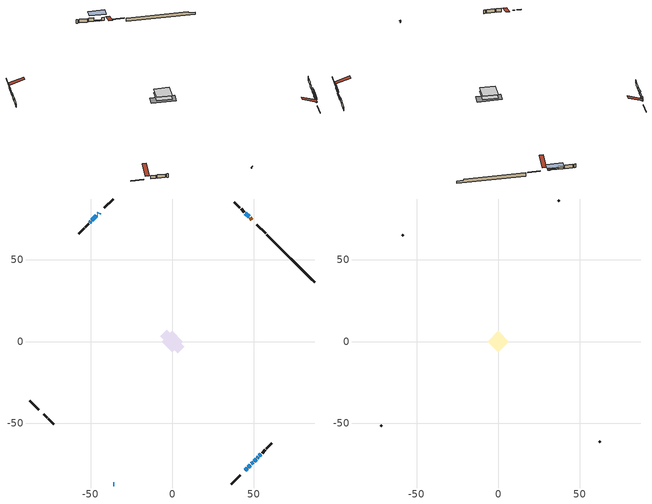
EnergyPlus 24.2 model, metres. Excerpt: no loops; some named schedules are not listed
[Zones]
conditioned space
 floor adiabatic (AdiabaticFloorConstruction): -6.57,0 0,6.57 6.57,0 0,-6.57 z0.61
 floor foundation (Slab1 construction): -7.34,3.26 -3.26,7.34 7.34,-3.26 3.26,-7.34 z-1.78
 wall outside (RimJoist1 construction): 36.19,-87.37 41.7,-81.86 / -87.37,-36.19 -81.86,-41.7 / -36.19,87.37 -41.7,81.86 / 57.34,66.22 51.83,71.73 z0.61:0.91
 wall outside (AdiabaticWallConstruction 1): 48.83,74.73 47.72,75.84 z0.61:2.64
 wall outside (AdiabaticWallConstruction): -44.7,78.87 -45.09,78.47 z0.61:1.98; 44.7,-78.87 45.95,-77.61 z0.61:2.69; 47.07,76.5 44.91,78.65 / 48.49,-75.07 49.6,-73.96 z0.61:1.22; 46.61,-76.95 47.83,-75.73 z0.61:1.12; -45.75,77.81 -45.89,77.67 z0.61:2.14; -36.19,-87.37 -35.66,-87.37 z0.61:1.5; -46.55,77.01 -49.28,74.28 / 50.26,-73.3 51.41,-72.15 / 52.06,-71.5 52.78,-70.78 / 53.44,-70.12 54.37,-69.19 z0.61:1.63; -49.94,73.63 -50.69,72.87 z0.61:2.39
 wall outside (Wall1 construction): 55.03,-68.53 57.1,-66.46 / -78.86,-44.7 -76.79,-46.77 / -51.35,72.22 -53.42,70.14 / 44.25,79.31 42.18,81.38 z0.61:3.05
 wall outside (Wall2 construction): 57.76,-65.8 61.16,-62.4 / -76.13,-47.43 -72.74,-50.83 / -54.08,69.48 -57.48,66.09 / 41.52,82.04 38.12,85.44 z0.61:3.05
 wall foundation (FoundationWall1 construction): 58,65.57,-1.78 58,65.57,0.61 84.43,39.13,0.61 84.43,39.13,-0.28 87.37,36.19,-0.28 87.37,36.19,-1.78
 window (WindowConstruction 6): -44.7,78.86 -45.09,78.47 z0.61:1.98
 window (WindowConstruction 5): 44.7,-78.86 45.95,-77.61 z0.61:2.69
 window (WindowConstruction 9): 47.07,76.5 44.91,78.65 z0.61:1.22
 window (WindowConstruction 10): 46.61,-76.95 47.83,-75.73 z0.61:1.12
 window (WindowConstruction 11): 48.49,-75.07 49.6,-73.96 z0.61:1.22
 window (WindowConstruction 7): -45.75,77.81 -45.89,77.67 z0.61:2.13
 window (WindowConstruction 8): -36.19,-87.37 -35.66,-87.37 z0.61:1.5
 window (WindowConstruction): -46.55,77.01 -49.28,74.28 z0.61:1.62
 window (WindowConstruction 1): -49.94,73.63 -50.69,72.87 z0.61:2.39
 window (WindowConstruction 2): 50.26,-73.3 51.41,-72.15 z0.61:1.62
 window (WindowConstruction 3): 52.07,-71.5 52.78,-70.78 z0.61:1.62
 window (WindowConstruction 4): 53.44,-70.12 54.37,-69.19 z0.61:1.62
 door (Door): 48.83,74.73 47.72,75.84 z0.61:2.64
 ceiling adiabatic (AdiabaticFloorConstruction): 0,-6.57 6.57,0 0,6.57 -6.57,0 z0.61
attic - vented
 floor to conditioned space (Floor1 construction Reversed): -6.57,0 0,6.57 6.57,0 0,-6.57 z3.05
 wall outside (Wall3 construction): 61.82,-61.75 62.44,-61.13 / -72.08,-51.48 -71.46,-52.1 / -58.13,65.43 -58.75,64.81 / 37.47,86.1 36.85,86.71 z0.61:3.05
 roof outside (Roof1 construction): 44.04,-79.52,3.05 37.65,-73.13,6.06 35.96,-74.81,6.06 42.36,-81.21,3.05; -79.52,-44.04,3.05 -73.13,-37.65,6.06 -74.81,-35.96,6.06 -81.21,-42.36,3.05; -44.04,79.52,3.05 -37.65,73.13,6.06 -35.96,74.81,6.06 -42.36,81.21,3.05; 49.49,74.07,3.05 43.09,67.68,6.06 44.78,65.99,6.06 51.17,72.39,3.05
shading: -45.3,78.26 -44.49,79.08 -44.92,79.51 -45.73,78.69 z2.28; 46.17,-77.4 44.49,-79.08 44.92,-79.51 46.6,-77.83 z2.99; 42.32,81.24 49.65,73.91 52.88,77.14 45.55,84.47 z4.88; 49.7,-73.86 44.74,-78.82 45.04,-79.11 49.99,-74.15 z3.76; 51.47,-72.09 46.62,-76.94 46.91,-77.23 51.76,-72.38 z3.86; -46.1,77.46 -45.54,78.02 -45.97,78.46 -46.54,77.89 z2.43; -35.36,-87.37 -36.49,-87.37 -36.49,-87.98 -35.36,-87.98 z1.8; -49.49,74.07 -46.34,77.22 -46.77,77.65 -49.92,74.5 z1.92; -50.9,72.66 -49.72,73.84 -50.16,74.27 -51.33,73.09 z2.69; 51.62,-71.94 50.05,-73.51 50.48,-73.94 52.05,-72.37 z1.92; 52.99,-70.57 51.85,-71.71 52.29,-72.14 53.43,-71 z1.92; 54.59,-68.98 53.23,-70.33 53.66,-70.76 55.02,-69.41 z1.92
[Building]
Building 1: Terrain=Suburbs
[Site:Location]
Quebec Intl AP_QC: Latitude {deg}=46.8; Longitude {deg}=-71.38; Time Zone {hr}=-5; Elevation {m}=74; Keep Site Location Information=Yes
[Site:GroundTemperature:Shallow]
0.0108218, -2.24938, -2.43038, -1.3578, 2.94801, 7.23376, 10.9493, 13.303, 13.5029, 11.5886, 7.96783, 3.81355
[Site:WaterMainsTemperature]
Calculation Method=Schedule; Temperature Schedule=mains temperature schedule
[Material] Roughness=Rough; Thermal Absorptance=0.9
Name | Thickness {m} | Conductivity {W/m-K} | Density {kg/m3} | Specific Heat {J/kg-K} | Solar Absorptance | Visible Absorptance
asphalt or fiberglass shingles | 0.00635 | 0.162714 | 1121.4 | 1465.45 | 0.4 | 0.4
ceiling loosefill ins | 0.169333 | 0.0480833 | 16.02 | 1046.75 | 0.7 | 0.7
ceiling stud and cavity | 0.1397 | 0.160277 | 65.682 | 1177.47 | 0.7 | 0.7
concrete 4.0 in. | 0.1016 | 1.803125 | 2242.8 | 837.4 | 0.7 | 0.7
concrete 8.0 in. | 0.2032 | 1.803125 | 2242.8 | 837.4 | 0.7 | 0.7
door material | 0.04445 | 0.053851 | 512.64 | 1214.23 | 0.7 | 0.7
floor covering | 0.0127 | 0.0433444 | 54.468 | 1339.84 | 0.6 | 0.6
floor rigid ins; wall rigid ins | 0.512978 | 0.029427 | 32.04 | 1214.23 | 0.7 | 0.7
floor stud and cavity | 0.1397 | 1.75129 | 37.0049 | 1207.88 | 0.7 | 0.7
furniture material conditioned space 1 | 0.1524 | 0.115458 | 640.8 | 1214.23 | 0.6 | 0.6
gypsum board | 0.0127 | 0.160291 | 801 | 837.4 | 0.6 | 0.6
osb sheathing 0.5 in. | 0.0127 | 0.115458 | 512.64 | 1214.23 | 0.7 | 0.7
osb sheathing 0.75 in. | 0.01905 | 0.115458 | 512.64 | 1214.23 | 0.7 | 0.7
osb sheathing 2.0 in. | 0.0508 | 0.115458 | 512.64 | 1214.23 | 0.7 | 0.7
rim joist stud and cavity | 0.0508 | 0.433314 | 125.044 | 1163.47 | 0.6 | 0.6
wall stud and cavity | 0.1397 | 0.0725212 | 139.0536 | 1170.24 | 0.7 | 0.7
wall stud and cavity 1 | 0.1397 | 0.0783201 | 139.0536 | 1170.24 | 0.7 | 0.7
wall stud and cavity 2 | 0.0889 | 6.9971 | 50.32683 | 1063.81 | 0.6 | 0.6
wall stud and cavity 3 | 0.0889 | 0.380278 | 52.3479 | 1209.89 | 0.7 | 0.7
wall stud and cavity 4 | 0.0889 | 0.391764 | 83.0341 | 1211.67 | 0.7 | 0.7
wood siding | 0.0254 | 0.102417 | 544.68 | 1172.36 | 0.4 | 0.4
wood siding 1 | 0.00254 | 0.102417 | 544.68 | 1172.36 | 0.4 | 0.4
wood siding 2; wood siding 3; wood siding 4 | 0.0254 | 0.102417 | 544.68 | 1172.36 | 0.7 | 0.7
[WindowMaterial:SimpleGlazingSystem]
Name | U-Factor {W/m2-K} | Solar Heat Gain Coefficient
WindowMaterial | 2.93155 | 0.62
WindowMaterial 1 | 2.92814 | 0.62
WindowMaterial 10 | 2.6732 | 0.43
WindowMaterial 11 | 2.67093 | 0.52
WindowMaterial 2 | 3.00934 | 0.62
WindowMaterial 3 | 3.304596 | 0.6
WindowMaterial 4 | 3.1229 | 0.61
WindowMaterial 5 | 3.15754 | 0.61
WindowMaterial 6 | 2.63857 | 0.62
WindowMaterial 7 | 2.620397 | 0.44
WindowMaterial 8 | 2.63402 | 0.59
WindowMaterial 9 | 2.67093 | 0.51
[Construction]
AdiabaticFloorConstruction: floor stud and cavity, floor rigid ins, osb sheathing 0.75 in., floor covering
AdiabaticWallConstruction: wood siding 3, wall rigid ins, wall stud and cavity 3, gypsum board
AdiabaticWallConstruction 1: wood siding 4, wall rigid ins, wall stud and cavity 3, gypsum board
Door: door material
Floor1 construction Reversed: gypsum board, ceiling stud and cavity, ceiling loosefill ins
FoundationWall1 construction: concrete 8.0 in.
furniture construction conditioned space 1: furniture material conditioned space 1
PartitionWallConstruction: gypsum board, wall stud and cavity 4, gypsum board
RimJoist1 construction: wood siding 2, osb sheathing 2.0 in., rim joist stud and cavity
Roof1 construction: asphalt or fiberglass shingles
Slab1 construction: concrete 4.0 in.
Wall1 construction: wood siding, osb sheathing 0.5 in., wall stud and cavity, gypsum board
Wall2 construction: wood siding, osb sheathing 0.5 in., wall stud and cavity 1, gypsum board
Wall3 construction: wood siding 1, wall stud and cavity 2
WindowConstruction: WindowMaterial
WindowConstruction 1: WindowMaterial 1
WindowConstruction 10: WindowMaterial 10
WindowConstruction 11: WindowMaterial 11
WindowConstruction 2: WindowMaterial 2
WindowConstruction 3: WindowMaterial 3
WindowConstruction 4: WindowMaterial 4
WindowConstruction 5: WindowMaterial 5
WindowConstruction 6: WindowMaterial 6
WindowConstruction 7: WindowMaterial 7
WindowConstruction 8: WindowMaterial 8
WindowConstruction 9: WindowMaterial 9
[Zone] Multiplier=1; Part of Total Floor Area=Yes
Name | Volume {m3}
attic - vented | 42.2023
conditioned space | 434.6
[Space]
Name | Zone | Volume {m3}
attic - vented 1 | attic - vented | 42.2023
conditioned space 1 | conditioned space | 434.6
[ZoneInfiltration:EffectiveLeakageArea]
infil attic - vented 1: Zone or Space=attic - vented 1; Schedule=Always On Discrete; Effective Air Leakage Area {cm2}=3183.88; Stack Coefficient=0.000379211; Wind Coefficient=1.31571e-05
[ZoneMixing]
whole house fan mix: Zone or Space=attic - vented; Schedule=Always On Continuous; Design Flow Rate Calculation Method=Flow/Zone; Design Flow Rate {m3/s}=0; Source Zone or Space=conditioned space
[SurfaceProperty:ExposedFoundationPerimeter]
Slab1: Exposed Perimeter Calculation Method=TotalExposedPerimeter; Total Exposed Perimeter {m}=41.545
[InternalMass] Zone or ZoneList=conditioned space; Space or SpaceList=conditioned space 1
Name | Construction | Surface Area {m2}
furniture mass conditioned space 1 | furniture construction conditioned space 1 | 69.1199
partition wall mass | PartitionWallConstruction | 172.8
[Lights]
interior lighting: Zone or ZoneList or Space or SpaceList=conditioned space 1; Schedule=interior lighting schedule; Design Level Calculation Method=LightingLevel; Lighting Level {W}=343.2; Return Air Fraction=0; Fraction Radiant=0.6; Fraction Visible=0.2; Fraction Replaceable=1
[People]
occupants: Zone or ZoneList or Space or SpaceList=conditioned space 1; Number of People Schedule=occupants schedule; Number of People Calculation Method=People; Number of People=3; Fraction Radiant=0.314171; Sensible Heat Fraction=0.56303; Activity Level Schedule=occupants activity schedule; Carbon Dioxide Generation Rate {m3/s-W}=0; Enable ASHRAE 55 Comfort Warnings=No; Mean Radiant Temperature Calculation Type=EnclosureAveraged
[ElectricEquipment] Zone or ZoneList or Space or SpaceList=conditioned space 1; Design Level Calculation Method=EquipmentLevel
Name | Schedule | Design Level {W} | Fraction Latent | Fraction Radiant | Fraction Lost
clothes dryer | clothes dryer schedule | 140.772 | 0.015 | 0.081 | 0.85
clothes washer | clothes washer schedule | 32.1985 | 0.03 | 0.162 | 0.7
cooking range | cooking range schedule | 215.147 | 0.08 | 0.432 | 0.2
dishwasher | dishwasher schedule | 66.8632 | 0.3 | 0.18 | 0.4
fridge | fridge schedule | 72.9452 | 0 | 0.6 | 0
mech vent bath fan 0 | mech vent bath fan 0 schedule | 50.2 | 0 | 0 | 1
mech vent house fan | mech vent house fan schedule | 0 | 0 | 0 | 1
mech vent house fan cfis | mech vent house fan cfis schedule | 0 | 0 | 0 | 0
mech vent range fan 0 | mech vent range fan 0 schedule | 57 | 0 | 0 | 1
misc plug loads | misc plug loads schedule | 494.7 | 0.045 | 0.513 | 0.1
whole house fan | Always On Discrete | 0 | 0 | 0 | 1
[OtherEquipment] Zone or ZoneList or Space or SpaceList=conditioned space 1; Design Level Calculation Method=EquipmentLevel
Name | Fuel Type | Schedule | Design Level {W} | Fraction Latent | Fraction Radiant | Fraction Lost
clothes dryer 1 | Electricity | clothes dryer schedule | 0 | 0.015 | 0.081 | 0.85
cooking range 1 | Electricity | cooking range schedule | 0 | 0.08 | 0.432 | 0.2
general water use latent | None | general water use schedule | 62.594 | 1 | 0 | 0
general water use sensible | None | general water use schedule | -61.6891 | 0 | 0.6 | 0
mech vent house fan latent load | None | Always On Discrete | 0 | 1 | 0 | 0
mech vent house fan sensible load | None | Always On Discrete | 0 | 0 | 0 | 0
water heater energy adjustment1 | Electricity | Always On Discrete | 0.01 | 0 | 0 | 1
[ZoneInfiltration:DesignFlowRate] Zone or ZoneList or Space or SpaceList=conditioned space 1; Schedule=Always On Discrete; Design Flow Rate Calculation Method=Flow/Zone; Design Flow Rate {m3/s}=0
infil flow; natural vent flow; whole house fan flow
[ZoneControl:Thermostat]
conditioned space Thermostat: Zone or ZoneList=conditioned space; Control Type Schedule=conditioned space Thermostat Schedule; Control 1=conditioned space temperature setpoint; Temperature Difference Between Cutout And Setpoint {deltaC}=0
[ThermostatSetpoint:DualSetpoint]
conditioned space temperature setpoint: Heating Setpoint Temperature Schedule=heating setpoint; Cooling Setpoint Temperature Schedule=cooling setpoint
[Zone equipment]
conditioned space: electric baseboard
[Foundation:Kiva]
Foundation Kiva 1: Initial Indoor Air Temperature {C}=18; Wall Height Above Grade {m}=0.609996; Wall Depth Below Slab {m}=0.2032
[Foundation:Kiva:Settings]
Soil Conductivity {W/m-K}=0.849921; Soil Density {kg/m3}=1842.3; Soil Specific Heat {J/kg-K}=418.7; Ground Solar Absorptivity=0.9; Ground Thermal Absorptivity=0.9; Ground Surface Roughness {m}=0.03; Far-Field Width {m}=40; Deep-Ground Boundary Condition=ZeroFlux; Deep-Ground Depth {m}=40; Minimum Cell Dimension {m}=0.2; Maximum Cell Growth Coefficient=3; Simulation Timestep=Timestep
[Exterior:Lights]
exterior lighting: Schedule=exterior lighting schedule; Design Level {W}=75.6
[EnergyManagementSystem:Sensor] Output:Variable or Output:Meter Index Key=conditioned space
Name | Output:Variable or Output:Meter
conditioned_space_clg_unmet_s | Zone Cooling Setpoint Not Met Time
conditioned_space_htg_unmet_s | Zone Heating Setpoint Not Met Time
fridge_tin_s; tin_s; tin_s_1 | Zone Mean Air Temperature
tout_s | Zone Outdoor Air Drybulb Temperature
win_s | Zone Air Humidity Ratio
[Schedule:Constant]
Name | Hourly Value
Always On Continuous; mech vent house fan schedule; mech vent house fan cfis schedule; Always On Discrete | 1
occupants activity schedule | 117.228
fridge schedule | 0
[Schedule:Week:Daily]
interior lighting schedule Week Rule - Jan1-Jan27: interior lighting schedule day, interior lighting schedule day, interior lighting schedule day, interior lighting schedule day, interior lighting schedule day, interior lighting schedule day, interior lighting schedule day, interior lighting schedule default day, interior lighting schedule default day, interior lighting schedule default day, interior lighting schedule default day, interior lighting schedule default day
interior lighting schedule Week Rule - Jan28-Feb3: interior lighting schedule day, interior lighting schedule day, interior lighting schedule day, interior lighting schedule day, interior lighting schedule day 1, interior lighting schedule day 1, interior lighting schedule day 1, interior lighting schedule default day, interior lighting schedule default day, interior lighting schedule default day, interior lighting schedule default day, interior lighting schedule default day
interior lighting schedule Week Rule - Feb4-Feb24: interior lighting schedule day 1, interior lighting schedule day 1, interior lighting schedule day 1, interior lighting schedule day 1, interior lighting schedule day 1, interior lighting schedule day 1, interior lighting schedule day 1, interior lighting schedule default day, interior lighting schedule default day, interior lighting schedule default day, interior lighting schedule default day, interior lighting schedule default day
interior lighting schedule Week Rule - Feb25-Mar3: interior lighting schedule day 1, interior lighting schedule day 1, interior lighting schedule day 1, interior lighting schedule day 1, interior lighting schedule day 2, interior lighting schedule day 2, interior lighting schedule day 2, interior lighting schedule default day, interior lighting schedule default day, interior lighting schedule default day, interior lighting schedule default day, interior lighting schedule default day
interior lighting schedule Week Rule - Mar4-Mar31: interior lighting schedule day 2, interior lighting schedule day 2, interior lighting schedule day 2, interior lighting schedule day 2, interior lighting schedule day 2, interior lighting schedule day 2, interior lighting schedule day 2, interior lighting schedule default day, interior lighting schedule default day, interior lighting schedule default day, interior lighting schedule default day, interior lighting schedule default day
interior lighting schedule Week Rule - Apr1-Apr28: interior lighting schedule day 3, interior lighting schedule day 3, interior lighting schedule day 3, interior lighting schedule day 3, interior lighting schedule day 3, interior lighting schedule day 3, interior lighting schedule day 3, interior lighting schedule default day, interior lighting schedule default day, interior lighting schedule default day, interior lighting schedule default day, interior lighting schedule default day
interior lighting schedule Week Rule - Apr29-May5: interior lighting schedule day 3, interior lighting schedule day 3, interior lighting schedule day 4, interior lighting schedule day 4, interior lighting schedule day 4, interior lighting schedule day 4, interior lighting schedule day 4, interior lighting schedule default day, interior lighting schedule default day, interior lighting schedule default day, interior lighting schedule default day, interior lighting schedule default day
interior lighting schedule Week Rule - May6-May26: interior lighting schedule day 4, interior lighting schedule day 4, interior lighting schedule day 4, interior lighting schedule day 4, interior lighting schedule day 4, interior lighting schedule day 4, interior lighting schedule day 4, interior lighting schedule default day, interior lighting schedule default day, interior lighting schedule default day, interior lighting schedule default day, interior lighting schedule default day
interior lighting schedule Week Rule - May27-Jun2: interior lighting schedule day 4, interior lighting schedule day 4, interior lighting schedule day 4, interior lighting schedule day 4, interior lighting schedule day 4, interior lighting schedule day 5, interior lighting schedule day 5, interior lighting schedule default day, interior lighting schedule default day, interior lighting schedule default day, interior lighting schedule default day, interior lighting schedule default day
interior lighting schedule Week Rule - Jun3-Jun30: interior lighting schedule day 5, interior lighting schedule day 5, interior lighting schedule day 5, interior lighting schedule day 5, interior lighting schedule day 5, interior lighting schedule day 5, interior lighting schedule day 5, interior lighting schedule default day, interior lighting schedule default day, interior lighting schedule default day, interior lighting schedule default day, interior lighting schedule default day
interior lighting schedule Week Rule - Jul1-Jul28: interior lighting schedule day 6, interior lighting schedule day 6, interior lighting schedule day 6, interior lighting schedule day 6, interior lighting schedule day 6, interior lighting schedule day 6, interior lighting schedule day 6, interior lighting schedule default day, interior lighting schedule default day, interior lighting schedule default day, interior lighting schedule default day, interior lighting schedule default day
interior lighting schedule Week Rule - Jul29-Aug4: interior lighting schedule day 6, interior lighting schedule day 6, interior lighting schedule day 6, interior lighting schedule day 7, interior lighting schedule day 7, interior lighting schedule day 7, interior lighting schedule day 7, interior lighting schedule default day, interior lighting schedule default day, interior lighting schedule default day, interior lighting schedule default day, interior lighting schedule default day
interior lighting schedule Week Rule - Aug5-Aug25: interior lighting schedule day 7, interior lighting schedule day 7, interior lighting schedule day 7, interior lighting schedule day 7, interior lighting schedule day 7, interior lighting schedule day 7, interior lighting schedule day 7, interior lighting schedule default day, interior lighting schedule default day, interior lighting schedule default day, interior lighting schedule default day, interior lighting schedule default day
interior lighting schedule Week Rule - Aug26-Sep1: interior lighting schedule day 7, interior lighting schedule day 7, interior lighting schedule day 7, interior lighting schedule day 7, interior lighting schedule day 7, interior lighting schedule day 7, interior lighting schedule day 8, interior lighting schedule default day, interior lighting schedule default day, interior lighting schedule default day, interior lighting schedule default day, interior lighting schedule default day
interior lighting schedule Week Rule - Sep2-Sep29: interior lighting schedule day 8, interior lighting schedule day 8, interior lighting schedule day 8, interior lighting schedule day 8, interior lighting schedule day 8, interior lighting schedule day 8, interior lighting schedule day 8, interior lighting schedule default day, interior lighting schedule default day, interior lighting schedule default day, interior lighting schedule default day, interior lighting schedule default day
interior lighting schedule Week Rule - Sep30-Oct6: interior lighting schedule day 8, interior lighting schedule day 9, interior lighting schedule day 9, interior lighting schedule day 9, interior lighting schedule day 9, interior lighting schedule day 9, interior lighting schedule day 9, interior lighting schedule default day, interior lighting schedule default day, interior lighting schedule default day, interior lighting schedule default day, interior lighting schedule default day
interior lighting schedule Week Rule - Oct7-Oct27: interior lighting schedule day 9, interior lighting schedule day 9, interior lighting schedule day 9, interior lighting schedule day 9, interior lighting schedule day 9, interior lighting schedule day 9, interior lighting schedule day 9, interior lighting schedule default day, interior lighting schedule default day, interior lighting schedule default day, interior lighting schedule default day, interior lighting schedule default day
interior lighting schedule Week Rule - Oct28-Nov3: interior lighting schedule day 9, interior lighting schedule day 9, interior lighting schedule day 9, interior lighting schedule day 9, interior lighting schedule day 10, interior lighting schedule day 10, interior lighting schedule day 10, interior lighting schedule default day, interior lighting schedule default day, interior lighting schedule default day, interior lighting schedule default day, interior lighting schedule default day
interior lighting schedule Week Rule - Nov4-Nov24: interior lighting schedule day 10, interior lighting schedule day 10, interior lighting schedule day 10, interior lighting schedule day 10, interior lighting schedule day 10, interior lighting schedule day 10, interior lighting schedule day 10, interior lighting schedule default day, interior lighting schedule default day, interior lighting schedule default day, interior lighting schedule default day, interior lighting schedule default day
interior lighting schedule Week Rule - Nov25-Dec1: interior lighting schedule day 10, interior lighting schedule day 10, interior lighting schedule day 10, interior lighting schedule day 10, interior lighting schedule day 10, interior lighting schedule day 10, interior lighting schedule day 11, interior lighting schedule default day, interior lighting schedule default day, interior lighting schedule default day, interior lighting schedule default day, interior lighting schedule default day
interior lighting schedule Week Rule - Dec2-Dec31: interior lighting schedule day 11, interior lighting schedule day 11, interior lighting schedule day 11, interior lighting schedule day 11, interior lighting schedule day 11, interior lighting schedule day 11, interior lighting schedule day 11, interior lighting schedule default day, interior lighting schedule default day, interior lighting schedule default day, interior lighting schedule default day, interior lighting schedule default day
occupants schedule Week Rule - Jan1-Dec31: occupants schedule day, occupants schedule day, occupants schedule day, occupants schedule day, occupants schedule day, occupants schedule day, occupants schedule day, occupants schedule default day, occupants schedule default day, occupants schedule default day, occupants schedule default day, occupants schedule default day
clothes dryer schedule Week Rule - Jan1-Dec31: clothes dryer schedule day, clothes dryer schedule day, clothes dryer schedule day, clothes dryer schedule day, clothes dryer schedule day, clothes dryer schedule day, clothes dryer schedule day, clothes dryer schedule default day, clothes dryer schedule default day, clothes dryer schedule default day, clothes dryer schedule default day, clothes dryer schedule default day
clothes washer schedule Week Rule - Jan1-Dec31: clothes washer schedule day, clothes washer schedule day, clothes washer schedule day, clothes washer schedule day, clothes washer schedule day, clothes washer schedule day, clothes washer schedule day, clothes washer schedule default day, clothes washer schedule default day, clothes washer schedule default day, clothes washer schedule default day, clothes washer schedule default day
cooking range schedule Week Rule - Jan1-Dec31: cooking range schedule day, cooking range schedule day, cooking range schedule day, cooking range schedule day, cooking range schedule day, cooking range schedule day, cooking range schedule day, cooking range schedule default day, cooking range schedule default day, cooking range schedule default day, cooking range schedule default day, cooking range schedule default day
dishwasher schedule Week Rule - Jan1-Dec31: dishwasher schedule day, dishwasher schedule day, dishwasher schedule day, dishwasher schedule day, dishwasher schedule day, dishwasher schedule day, dishwasher schedule day, dishwasher schedule default day, dishwasher schedule default day, dishwasher schedule default day, dishwasher schedule default day, dishwasher schedule default day
mech vent bath fan 0 schedule Week Rule - Jan1-Dec31: mech vent bath fan 0 schedule day, mech vent bath fan 0 schedule day, mech vent bath fan 0 schedule day, mech vent bath fan 0 schedule day, mech vent bath fan 0 schedule day, mech vent bath fan 0 schedule day, mech vent bath fan 0 schedule day, mech vent bath fan 0 schedule default day, mech vent bath fan 0 schedule default day, mech vent bath fan 0 schedule default day, mech vent bath fan 0 schedule default day, mech vent bath fan 0 schedule default day
mech vent range fan 0 schedule Week Rule - Jan1-Dec31: mech vent range fan 0 schedule day, mech vent range fan 0 schedule day, mech vent range fan 0 schedule day, mech vent range fan 0 schedule day, mech vent range fan 0 schedule day, mech vent range fan 0 schedule day, mech vent range fan 0 schedule day, mech vent range fan 0 schedule default day, mech vent range fan 0 schedule default day, mech vent range fan 0 schedule default day, mech vent range fan 0 schedule default day, mech vent range fan 0 schedule default day
misc plug loads schedule Week Rule - Jan1-Dec31: misc plug loads schedule day, misc plug loads schedule day, misc plug loads schedule day, misc plug loads schedule day, misc plug loads schedule day, misc plug loads schedule day, misc plug loads schedule day, misc plug loads schedule default day, misc plug loads schedule default day, misc plug loads schedule default day, misc plug loads schedule default day, misc plug loads schedule default day
general water use schedule Week Rule - Jan1-Dec31: general water use schedule day, general water use schedule day, general water use schedule day, general water use schedule day, general water use schedule day, general water use schedule day, general water use schedule day, general water use schedule default day, general water use schedule default day, general water use schedule default day, general water use schedule default day, general water use schedule default day
exterior lighting schedule Week Rule - Jan1-Jan27: exterior lighting schedule day, exterior lighting schedule day, exterior lighting schedule day, exterior lighting schedule day, exterior lighting schedule day, exterior lighting schedule day, exterior lighting schedule day, exterior lighting schedule default day, exterior lighting schedule default day, exterior lighting schedule default day, exterior lighting schedule default day, exterior lighting schedule default day
exterior lighting schedule Week Rule - Jan28-Feb3: exterior lighting schedule day, exterior lighting schedule day, exterior lighting schedule day, exterior lighting schedule day, exterior lighting schedule day 1, exterior lighting schedule day 1, exterior lighting schedule day 1, exterior lighting schedule default day, exterior lighting schedule default day, exterior lighting schedule default day, exterior lighting schedule default day, exterior lighting schedule default day
exterior lighting schedule Week Rule - Feb4-Feb24: exterior lighting schedule day 1, exterior lighting schedule day 1, exterior lighting schedule day 1, exterior lighting schedule day 1, exterior lighting schedule day 1, exterior lighting schedule day 1, exterior lighting schedule day 1, exterior lighting schedule default day, exterior lighting schedule default day, exterior lighting schedule default day, exterior lighting schedule default day, exterior lighting schedule default day
exterior lighting schedule Week Rule - Feb25-Mar3: exterior lighting schedule day 1, exterior lighting schedule day 1, exterior lighting schedule day 1, exterior lighting schedule day 1, exterior lighting schedule day 2, exterior lighting schedule day 2, exterior lighting schedule day 2, exterior lighting schedule default day, exterior lighting schedule default day, exterior lighting schedule default day, exterior lighting schedule default day, exterior lighting schedule default day
exterior lighting schedule Week Rule - Mar4-Mar31: exterior lighting schedule day 2, exterior lighting schedule day 2, exterior lighting schedule day 2, exterior lighting schedule day 2, exterior lighting schedule day 2, exterior lighting schedule day 2, exterior lighting schedule day 2, exterior lighting schedule default day, exterior lighting schedule default day, exterior lighting schedule default day, exterior lighting schedule default day, exterior lighting schedule default day
exterior lighting schedule Week Rule - Apr1-Apr28: exterior lighting schedule day 3, exterior lighting schedule day 3, exterior lighting schedule day 3, exterior lighting schedule day 3, exterior lighting schedule day 3, exterior lighting schedule day 3, exterior lighting schedule day 3, exterior lighting schedule default day, exterior lighting schedule default day, exterior lighting schedule default day, exterior lighting schedule default day, exterior lighting schedule default day
exterior lighting schedule Week Rule - Apr29-May5: exterior lighting schedule day 3, exterior lighting schedule day 3, exterior lighting schedule day 4, exterior lighting schedule day 4, exterior lighting schedule day 4, exterior lighting schedule day 4, exterior lighting schedule day 4, exterior lighting schedule default day, exterior lighting schedule default day, exterior lighting schedule default day, exterior lighting schedule default day, exterior lighting schedule default day
exterior lighting schedule Week Rule - May6-May26: exterior lighting schedule day 4, exterior lighting schedule day 4, exterior lighting schedule day 4, exterior lighting schedule day 4, exterior lighting schedule day 4, exterior lighting schedule day 4, exterior lighting schedule day 4, exterior lighting schedule default day, exterior lighting schedule default day, exterior lighting schedule default day, exterior lighting schedule default day, exterior lighting schedule default day
exterior lighting schedule Week Rule - May27-Jun2: exterior lighting schedule day 4, exterior lighting schedule day 4, exterior lighting schedule day 4, exterior lighting schedule day 4, exterior lighting schedule day 4, exterior lighting schedule day 5, exterior lighting schedule day 5, exterior lighting schedule default day, exterior lighting schedule default day, exterior lighting schedule default day, exterior lighting schedule default day, exterior lighting schedule default day
exterior lighting schedule Week Rule - Jun3-Jun30: exterior lighting schedule day 5, exterior lighting schedule day 5, exterior lighting schedule day 5, exterior lighting schedule day 5, exterior lighting schedule day 5, exterior lighting schedule day 5, exterior lighting schedule day 5, exterior lighting schedule default day, exterior lighting schedule default day, exterior lighting schedule default day, exterior lighting schedule default day, exterior lighting schedule default day
exterior lighting schedule Week Rule - Jul1-Jul28: exterior lighting schedule day 6, exterior lighting schedule day 6, exterior lighting schedule day 6, exterior lighting schedule day 6, exterior lighting schedule day 6, exterior lighting schedule day 6, exterior lighting schedule day 6, exterior lighting schedule default day, exterior lighting schedule default day, exterior lighting schedule default day, exterior lighting schedule default day, exterior lighting schedule default day
exterior lighting schedule Week Rule - Jul29-Aug4: exterior lighting schedule day 6, exterior lighting schedule day 6, exterior lighting schedule day 6, exterior lighting schedule day 7, exterior lighting schedule day 7, exterior lighting schedule day 7, exterior lighting schedule day 7, exterior lighting schedule default day, exterior lighting schedule default day, exterior lighting schedule default day, exterior lighting schedule default day, exterior lighting schedule default day
exterior lighting schedule Week Rule - Aug5-Aug25: exterior lighting schedule day 7, exterior lighting schedule day 7, exterior lighting schedule day 7, exterior lighting schedule day 7, exterior lighting schedule day 7, exterior lighting schedule day 7, exterior lighting schedule day 7, exterior lighting schedule default day, exterior lighting schedule default day, exterior lighting schedule default day, exterior lighting schedule default day, exterior lighting schedule default day
exterior lighting schedule Week Rule - Aug26-Sep1: exterior lighting schedule day 7, exterior lighting schedule day 7, exterior lighting schedule day 7, exterior lighting schedule day 7, exterior lighting schedule day 7, exterior lighting schedule day 7, exterior lighting schedule day 8, exterior lighting schedule default day, exterior lighting schedule default day, exterior lighting schedule default day, exterior lighting schedule default day, exterior lighting schedule default day
exterior lighting schedule Week Rule - Sep2-Sep29: exterior lighting schedule day 8, exterior lighting schedule day 8, exterior lighting schedule day 8, exterior lighting schedule day 8, exterior lighting schedule day 8, exterior lighting schedule day 8, exterior lighting schedule day 8, exterior lighting schedule default day, exterior lighting schedule default day, exterior lighting schedule default day, exterior lighting schedule default day, exterior lighting schedule default day
exterior lighting schedule Week Rule - Sep30-Oct6: exterior lighting schedule day 8, exterior lighting schedule day 9, exterior lighting schedule day 9, exterior lighting schedule day 9, exterior lighting schedule day 9, exterior lighting schedule day 9, exterior lighting schedule day 9, exterior lighting schedule default day, exterior lighting schedule default day, exterior lighting schedule default day, exterior lighting schedule default day, exterior lighting schedule default day
exterior lighting schedule Week Rule - Oct7-Oct27: exterior lighting schedule day 9, exterior lighting schedule day 9, exterior lighting schedule day 9, exterior lighting schedule day 9, exterior lighting schedule day 9, exterior lighting schedule day 9, exterior lighting schedule day 9, exterior lighting schedule default day, exterior lighting schedule default day, exterior lighting schedule default day, exterior lighting schedule default day, exterior lighting schedule default day
[Schedule:Year]
interior lighting schedule: interior lighting schedule Week Rule - Jan1-Jan27, 1, 1, 1, 27, interior lighting schedule Week Rule - Jan28-Feb3, 1, 28, 2, 3, interior lighting schedule Week Rule - Feb4-Feb24, 2, 4, 2, 24, interior lighting schedule Week Rule - Feb25-Mar3, 2, 25, 3, 3, interior lighting schedule Week Rule - Mar4-Mar31, 3, 4, 3, 31, interior lighting schedule Week Rule - Apr1-Apr28, 4, 1, 4, 28, interior lighting schedule Week Rule - Apr29-May5, 4, 29, 5, 5, interior lighting schedule Week Rule - May6-May26, 5, 6, 5, 26, interior lighting schedule Week Rule - May27-Jun2, 5, 27, 6, 2, interior lighting schedule Week Rule - Jun3-Jun30, 6, 3, 6, 30, interior lighting schedule Week Rule - Jul1-Jul28, 7, 1, 7, 28, interior lighting schedule Week Rule - Jul29-Aug4, 7, 29, 8, 4, interior lighting schedule Week Rule - Aug5-Aug25, 8, 5, 8, 25, interior lighting schedule Week Rule - Aug26-Sep1, 8, 26, 9, 1, interior lighting schedule Week Rule - Sep2-Sep29, 9, 2, 9, 29, interior lighting schedule Week Rule - Sep30-Oct6, 9, 30, 10, 6, interior lighting schedule Week Rule - Oct7-Oct27, 10, 7, 10, 27, interior lighting schedule Week Rule - Oct28-Nov3, 10, 28, 11, 3, interior lighting schedule Week Rule - Nov4-Nov24, 11, 4, 11, 24, interior lighting schedule Week Rule - Nov25-Dec1, 11, 25, 12, 1, interior lighting schedule Week Rule - Dec2-Dec31, 12, 2, 12, 31
occupants schedule: occupants schedule Week Rule - Jan1-Dec31, 1, 1, 12, 31
clothes dryer schedule: clothes dryer schedule Week Rule - Jan1-Dec31, 1, 1, 12, 31
clothes washer schedule: clothes washer schedule Week Rule - Jan1-Dec31, 1, 1, 12, 31
cooking range schedule: cooking range schedule Week Rule - Jan1-Dec31, 1, 1, 12, 31
dishwasher schedule: dishwasher schedule Week Rule - Jan1-Dec31, 1, 1, 12, 31
mech vent bath fan 0 schedule: mech vent bath fan 0 schedule Week Rule - Jan1-Dec31, 1, 1, 12, 31
mech vent range fan 0 schedule: mech vent range fan 0 schedule Week Rule - Jan1-Dec31, 1, 1, 12, 31
misc plug loads schedule: misc plug loads schedule Week Rule - Jan1-Dec31, 1, 1, 12, 31
general water use schedule: general water use schedule Week Rule - Jan1-Dec31, 1, 1, 12, 31
exterior lighting schedule: exterior lighting schedule Week Rule - Jan1-Jan27, 1, 1, 1, 27, exterior lighting schedule Week Rule - Jan28-Feb3, 1, 28, 2, 3, exterior lighting schedule Week Rule - Feb4-Feb24, 2, 4, 2, 24, exterior lighting schedule Week Rule - Feb25-Mar3, 2, 25, 3, 3, exterior lighting schedule Week Rule - Mar4-Mar31, 3, 4, 3, 31, exterior lighting schedule Week Rule - Apr1-Apr28, 4, 1, 4, 28, exterior lighting schedule Week Rule - Apr29-May5, 4, 29, 5, 5, exterior lighting schedule Week Rule - May6-May26, 5, 6, 5, 26, exterior lighting schedule Week Rule - May27-Jun2, 5, 27, 6, 2, exterior lighting schedule Week Rule - Jun3-Jun30, 6, 3, 6, 30, exterior lighting schedule Week Rule - Jul1-Jul28, 7, 1, 7, 28, exterior lighting schedule Week Rule - Jul29-Aug4, 7, 29, 8, 4, exterior lighting schedule Week Rule - Aug5-Aug25, 8, 5, 8, 25, exterior lighting schedule Week Rule - Aug26-Sep1, 8, 26, 9, 1, exterior lighting schedule Week Rule - Sep2-Sep29, 9, 2, 9, 29, exterior lighting schedule Week Rule - Sep30-Oct6, 9, 30, 10, 6, exterior lighting schedule Week Rule - Oct7-Oct27, 10, 7, 10, 27, exterior lighting schedule Week Rule - Oct28-Nov3, 10, 28, 11, 3, exterior lighting schedule Week Rule - Nov4-Nov24, 11, 4, 11, 24, exterior lighting schedule Week Rule - Nov25-Dec1, 11, 25, 12, 1, exterior lighting schedule Week Rule - Dec2-Dec31, 12, 2, 12, 31
[Schedule:Compact]
conditioned space Thermostat Schedule: Through: 12/31, For: AllDays, Until: 24:00, 4
mains temperature schedule: Through: 01/01, For: AllDays, Until: 24:00, 5.175, Through: 01/02, For: AllDays, Until: 24:00, 5.10167, Through: 01/03, For: AllDays, Until: 24:00, 5.02889, Through: 01/04, For: AllDays, Until: 24:00, 4.95778, Through: 01/05, For: AllDays, Until: 24:00, 4.88778, Through: 01/06, For: AllDays, Until: 24:00, 4.81833, Through: 01/07, For: AllDays, Until: 24:00, 4.75056, Through: 01/08, For: AllDays, Until: 24:00, 4.68389, Through: 01/09, For: AllDays, Until: 24:00, 4.61833, Through: 01/10, For: AllDays, Until: 24:00, 4.55389, Through: 01/11, For: AllDays, Until: 24:00, 4.49056, Through: 01/12, For: AllDays, Until: 24:00, 4.42889, Through: 01/13, For: AllDays, Until: 24:00, 4.36778, Through: 01/14, For: AllDays, Until: 24:00, 4.30889, Through: 01/15, For: AllDays, Until: 24:00, 4.25056, Through: 01/16, For: AllDays, Until: 24:00, 4.19389, Through: 01/17, For: AllDays, Until: 24:00, 4.13833, Through: 01/18, For: AllDays, Until: 24:00, 4.08444, Through: 01/19, For: AllDays, Until: 24:00, 4.03167, Through: 01/20, For: AllDays, Until: 24:00, 3.98056, Through: 01/21, For: AllDays, Until: 24:00, 3.93056, Through: 01/22, For: AllDays, Until: 24:00, 3.88222, Through: 01/23, For: AllDays, Until: 24:00, 3.835, Through: 01/24, For: AllDays, Until: 24:00, 3.78944, Through: 01/25, For: AllDays, Until: 24:00, 3.74556, Through: 01/26, For: AllDays, Until: 24:00, 3.70278, Through: 01/27, For: AllDays, Until: 24:00, 3.66167, Through: 01/28, For: AllDays, Until: 24:00, 3.62167, Through: 01/29, For: AllDays, Until: 24:00, 3.58389, Through: 01/30, For: AllDays, Until: 24:00, 3.54722, Through: 01/31, For: AllDays, Until: 24:00, 3.51167, Through: 02/01, For: AllDays, Until: 24:00, 3.47833, Through: 02/02, For: AllDays, Until: 24:00, 3.44611, Through: 02/03, For: AllDays, Until: 24:00, 3.41556, Through: 02/04, For: AllDays, Until: 24:00, 3.38667, Through: 02/05, For: AllDays, Until: 24:00, 3.35944, Through: 02/06, For: AllDays, Until: 24:00, 3.33389, Through: 02/07, For: AllDays, Until: 24:00, 3.30944, Through: 02/08, For: AllDays, Until: 24:00, 3.28667, Through: 02/09, For: AllDays, Until: 24:00, 3.26611, Through: 02/10, For: AllDays, Until: 24:00, 3.24667, Through: 02/11, For: AllDays, Until: 24:00, 3.22889, Through: 02/12, For: AllDays, Until: 24:00, 3.21278, Through: 02/13, For: AllDays, Until: 24:00, 3.19833, Through: 02/14, For: AllDays, Until: 24:00, 3.18556, Through: 02/15, For: AllDays, Until: 24:00, 3.17389, Through: 02/16, For: AllDays, Until: 24:00, 3.16444, Through: 02/17, For: AllDays, Until: 24:00, 3.15667, Through: 02/18, For: AllDays, Until: 24:00, 3.15056, Through: 02/19, For: AllDays, Until: 24:00, 3.14556, Through: 02/20, For: AllDays, Until: 24:00, 3.14278, Through: 02/21, For: AllDays, Until: 24:00, 3.14111, Through: 02/22, For: AllDays, Until: 24:00, 3.14167, Through: 02/23, For: AllDays, Until: 24:00, 3.14333, Through: 02/24, For: AllDays, Until: 24:00, 3.14722, Through: 02/25, For: AllDays, Until: 24:00, 3.15222, Through: 02/26, For: AllDays, Until: 24:00, 3.15944, Through: 02/27, For: AllDays, Until: 24:00, 3.16778, Through: 02/28, For: AllDays, Until: 24:00, 3.17778, Through: 03/01, For: AllDays, Until: 24:00, 3.18944, Through: 03/02, For: AllDays, Until: 24:00, 3.20333, Through: 03/03, For: AllDays, Until: 24:00, 3.21833, Through: 03/04, For: AllDays, Until: 24:00, 3.235, Through: 03/05, For: AllDays, Until: 24:00, 3.25333, Through: 03/06, For: AllDays, Until: 24:00, 3.27333, Through: 03/07, For: AllDays, Until: 24:00, 3.29444, Through: 03/08, For: AllDays, Until: 24:00, 3.31778, Through: 03/09, For: AllDays, Until: 24:00, 3.34222, Through: 03/10, For: AllDays, Until: 24:00, 3.36889, Through: 03/11, For: AllDays, Until: 24:00, 3.39667, Through: 03/12, For: AllDays, Until: 24:00, 3.42611, Through: 03/13, For: AllDays, Until: 24:00, 3.45722, Through: 03/14, For: AllDays, Until: 24:00, 3.49, Through: 03/15, For: AllDays, Until: 24:00, 3.52389, Through: 03/16, For: AllDays, Until: 24:00, 3.55944, Through: 03/17, For: AllDays, Until: 24:00, 3.59667, Through: 03/18, For: AllDays, Until: 24:00, 3.63556, Through: 03/19, For: AllDays, Until: 24:00, 3.67556, Through: 03/20, For: AllDays, Until: 24:00, 3.71722, Through: 03/21, For: AllDays, Until: 24:00, 3.76056, Through: 03/22, For: AllDays, Until: 24:00, 3.80556, Through: 03/23, For: AllDays, Until: 24:00, 3.85111, Through: 03/24, For: AllDays, Until: 24:00, 3.89889, Through: 03/25, For: AllDays, Until: 24:00, 3.94778, Through: 03/26, For: AllDays, Until: 24:00, 3.99833, Through: 03/27, For: AllDays, Until: 24:00, 4.05, Through: 03/28, For: AllDays, Until: 24:00, 4.10333, Through: 03/29, For: AllDays, Until: 24:00, 4.15778, Through: 03/30, For: AllDays, Until: 24:00, 4.21333, Through: 03/31, For: AllDays, Until: 24:00, 4.27056, Through: 04/01, For: AllDays, Until: 24:00, 4.32944, Through: 04/02, For: AllDays, Until: 24:00, 4.38889, Through: 04/03, For: AllDays, Until: 24:00, 4.45, Through: 04/04, For: AllDays, Until: 24:00, 4.51222, Through: 04/05, For: AllDays, Until: 24:00, 4.57611, Through: 04/06, For: AllDays, Until: 24:00, 4.64056, Through: 04/07, For: AllDays, Until: 24:00, 4.70667, Through: 04/08, For: AllDays, Until: 24:00, 4.77389, Through: 04/09, For: AllDays, Until: 24:00, 4.84222, Through: 04/10, For: AllDays, Until: 24:00, 4.91167, Through: 04/11, For: AllDays, Until: 24:00, 4.98278, Through: 04/12, For: AllDays, Until: 24:00, 5.05444, Through: 04/13, For: AllDays, Until: 24:00, 5.12722, Through: 04/14, For: AllDays, Until: 24:00, 5.20111, Through: 04/15, For: AllDays, Until: 24:00, 5.27611, Through: 04/16, For: AllDays, Until: 24:00, 5.35167, Through: 04/17, For: AllDays, Until: 24:00, 5.42889, Through: 04/18, For: AllDays, Until: 24:00, 5.50667, Through: 04/19, For: AllDays, Until: 24:00, 5.58556, Through: 04/20, For: AllDays, Until: 24:00, 5.665, Through: 04/21, For: AllDays, Until: 24:00, 5.74611, Through: 04/22, For: AllDays, Until: 24:00, 5.82722, Through: 04/23, For: AllDays, Until: 24:00, 5.91, Through: 04/24, For: AllDays, Until: 24:00, 5.99278, Through: 04/25, For: AllDays, Until: 24:00, 6.07722, Through: 04/26, For: AllDays, Until: 24:00, 6.16167, Through: 04/27, For: AllDays, Until: 24:00, 6.24722, Through: 04/28, For: AllDays, Until: 24:00, 6.33389, Through: 04/29, For: AllDays, Until: 24:00, 6.42056, Through: 04/30, For: AllDays, Until: 24:00, 6.50833, Through: 05/01, For: AllDays, Until: 24:00, 6.59667, Through: 05/02, For: AllDays, Until: 24:00, 6.68556, Through: 05/03, For: AllDays, Until: 24:00, 6.775, Through: 05/04, For: AllDays, Until: 24:00, 6.86556, Through: 05/05, For: AllDays, Until: 24:00, 6.95611, Through: 05/06, For: AllDays, Until: 24:00, 7.04722, Through: 05/07, For: AllDays, Until: 24:00, 7.13889, Through: 05/08, For: AllDays, Until: 24:00, 7.23111, Through: 05/09, For: AllDays, Until: 24:00, 7.32333, Through: 05/10, For: AllDays, Until: 24:00, 7.41667, Through: 05/11, For: AllDays, Until: 24:00, 7.51, Through: 05/12, For: AllDays, Until: 24:00, 7.60389, Through: 05/13, For: AllDays, Until: 24:00, 7.69778, Through: 05/14, For: AllDays, Until: 24:00, 7.79222, Through: 05/15, For: AllDays, Until: 24:00, 7.88667, Through: 05/16, For: AllDays, Until: 24:00, 7.98167, Through: 05/17, For: AllDays, Until: 24:00, 8.07667, Through: 05/18, For: AllDays, Until: 24:00, 8.17167, Through: 05/19, For: AllDays, Until: 24:00, 8.26722, Through: 05/20, For: AllDays, Until: 24:00, 8.36278, Through: 05/21, For: AllDays, Until: 24:00, 8.45833, Through: 05/22, For: AllDays, Until: 24:00, 8.55444, Through: 05/23, For: AllDays, Until: 24:00, 8.65, Through: 05/24, For: AllDays, Until: 24:00, 8.74611, Through: 05/25, For: AllDays, Until: 24:00, 8.84167, Through: 05/26, For: AllDays, Until: 24:00, 8.93722, Through: 05/27, For: AllDays, Until: 24:00, 9.03333, Through: 05/28, For: AllDays, Until: 24:00, 9.12889, Through: 05/29, For: AllDays, Until: 24:00, 9.22389, Through: 05/30, For: AllDays, Until: 24:00, 9.31944, Through: 05/31, For: AllDays, Until: 24:00, 9.41444, Through: 06/01, For: AllDays, Until: 24:00, 9.50944, Through: 06/02, For: AllDays, Until: 24:00, 9.60389, Through: 06/03, For: AllDays, Until: 24:00, 9.69833, Through: 06/04, For: AllDays, Until: 24:00, 9.79278, Through: 06/05, For: AllDays, Until: 24:00, 9.88667, Through: 06/06, For: AllDays, Until: 24:00, 9.98, Through: 06/07, For: AllDays, Until: 24:00, 10.0728, Through: 06/08, For: AllDays, Until: 24:00, 10.1656, Through: 06/09, For: AllDays, Until: 24:00, 10.2578, Through: 06/10, For: AllDays, Until: 24:00, 10.3494, Through: 06/11, For: AllDays, Until: 24:00, 10.4411, Through: 06/12, For: AllDays, Until: 24:00, 10.5317, Through: 06/13, For: AllDays, Until: 24:00, 10.6222, Through: 06/14, For: AllDays, Until: 24:00, 10.7117, Through: 06/15, For: AllDays, Until: 24:00, 10.8006, Through: 06/16, For: AllDays, Until: 24:00, 10.8889, Through: 06/17, For: AllDays, Until: 24:00, 10.9772, Through: 06/18, For: AllDays, Until: 24:00, 11.0639, Through: 06/19, For: AllDays, Until: 24:00, 11.1506, Through: 06/20, For: AllDays, Until: 24:00, 11.2361, Through: 06/21, For: AllDays, Until: 24:00, 11.3211, Through: 06/22, For: AllDays, Until: 24:00, 11.4056, Through: 06/23, For: AllDays, Until: 24:00, 11.4889, Through: 06/24, For: AllDays, Until: 24:00, 11.5711, Through: 06/25, For: AllDays, Until: 24:00, 11.6533, Through: 06/26, For: AllDays, Until: 24:00, 11.7339, Through: 06/27, For: AllDays, Until: 24:00, 11.8139, Through: 06/28, For: AllDays, Until: 24:00, 11.8928, Through: 06/29, For: AllDays, Until: 24:00, 11.9711, Through: 06/30, For: AllDays, Until: 24:00, 12.0483, Through: 07/01, For: AllDays, Until: 24:00, 12.1244, Through: 07/02, For: AllDays, Until: 24:00, 12.1994, Through: 07/03, For: AllDays, Until: 24:00, 12.2733, Through: 07/04, For: AllDays, Until: 24:00, 12.3467, Through: 07/05, For: AllDays, Until: 24:00, 12.4183, Through: 07/06, For: AllDays, Until: 24:00, 12.4894, Through: 07/07, For: AllDays, Until: 24:00, 12.5589, Through: 07/08, For: AllDays, Until: 24:00, 12.6278, Through: 07/09, For: AllDays, Until: 24:00, 12.695, Through: 07/10, For: AllDays, Until: 24:00, 12.7617, Through: 07/11, For: AllDays, Until: 24:00, 12.8267, Through: 07/12, For: AllDays, Until: 24:00, 12.8906, Through: 07/13, For: AllDays, Until: 24:00, 12.9528, Through: 07/14, For: AllDays, Until: 24:00, 13.0144, Through: 07/15, For: AllDays, Until: 24:00, 13.0744, Through: 07/16, For: AllDays, Until: 24:00, 13.1333, Through: 07/17, For: AllDays, Until: 24:00, 13.1906, Through: 07/18, For: AllDays, Until: 24:00, 13.2467, Through: 07/19, For: AllDays, Until: 24:00, 13.3017, Through: 07/20, For: AllDays, Until: 24:00, 13.355, Through: 07/21, For: AllDays, Until: 24:00, 13.4072, Through: 07/22, For: AllDays, Until: 24:00, 13.4578, Through: 07/23, For: AllDays, Until: 24:00, 13.5067, Through: 07/24, For: AllDays, Until: 24:00, 13.5544, Through: 07/25, For: AllDays, Until: 24:00, 13.6011, Through: 07/26, For: AllDays, Until: 24:00, 13.6461, Through: 07/27, For: AllDays, Until: 24:00, 13.6894, Through: 07/28, For: AllDays, Until: 24:00, 13.7317, Through: 07/29, For: AllDays, Until: 24:00, 13.7722, Through: 07/30, For: AllDays, Until: 24:00, 13.8111, Through: 07/31, For: AllDays, Until: 24:00, 13.8489, Through: 08/01, For: AllDays, Until: 24:00, 13.8844, Through: 08/02, For: AllDays, Until: 24:00, 13.9189, Through: 08/03, For: AllDays, Until: 24:00, 13.9522, Through: 08/04, For: AllDays, Until: 24:00, 13.9833, Through: 08/05, For: AllDays, Until: 24:00, 14.0133, Through: 08/06, For: AllDays, Until: 24:00, 14.0411, Through: 08/07, For: AllDays, Until: 24:00, 14.0678, Through: 08/08, For: AllDays, Until: 24:00, 14.0933, Through: 08/09, For: AllDays, Until: 24:00, 14.1167, Through: 08/10, For: AllDays, Until: 24:00, 14.1383, Through: 08/11, For: AllDays, Until: 24:00, 14.1589, Through: 08/12, For: AllDays, Until: 24:00, 14.1772, Through: 08/13, For: AllDays, Until: 24:00, 14.1944, Through: 08/14, For: AllDays, Until: 24:00, 14.21, Through: 08/15, For: AllDays, Until: 24:00, 14.2233, Through: 08/16, For: AllDays, Until: 24:00, 14.2356, Through: 08/17, For: AllDays, Until: 24:00, 14.2461, Through: 08/18, For: AllDays, Until: 24:00, 14.255, Through: 08/19, For: AllDays, Until: 24:00, 14.2622, Through: 08/20, For: AllDays, Until: 24:00, 14.2678, Through: 08/21, For: AllDays, Until: 24:00, 14.2717, Through: 08/22, For: AllDays, Until: 24:00, 14.2739, Through: 08/23, For: AllDays, Until: 24:00, 14.2744, Through: 08/24, For: AllDays, Until: 24:00, 14.2733, Through: 08/25, For: AllDays, Until: 24:00, 14.2711, Through: 08/26, For: AllDays, Until: 24:00, 14.2667, Through: 08/27, For: AllDays, Until: 24:00, 14.2606, Through: 08/28, For: AllDays, Until: 24:00, 14.2528, Through: 08/29, For: AllDays, Until: 24:00, 14.2439, Through: 08/30, For: AllDays, Until: 24:00, 14.2328, Through: 08/31, For: AllDays, Until: 24:00, 14.2206, Through: 09/01, For: AllDays, Until: 24:00, 14.2061, Through: 09/02, For: AllDays, Until: 24:00, 14.1906, Through: 09/03, For: AllDays, Until: 24:00, 14.1728, Through: 09/04, For: AllDays, Until: 24:00, 14.1539, Through: 09/05, For: AllDays, Until: 24:00, 14.1333, Through: 09/06, For: AllDays, Until: 24:00, 14.1111, Through: 09/07, For: AllDays, Until: 24:00, 14.0872, Through: 09/08, For: AllDays, Until: 24:00, 14.0617, Through: 09/09, For: AllDays, Until: 24:00, 14.035, Through: 09/10, For: AllDays, Until: 24:00, 14.0061, Through: 09/11, For: AllDays, Until: 24:00, 13.9761, Through: 09/12, For: AllDays, Until: 24:00, 13.9444, Through: 09/13, For: AllDays, Until: 24:00, 13.9111, Through: 09/14, For: AllDays, Until: 24:00, 13.8761, Through: 09/15, For: AllDays, Until: 24:00, 13.84, Through: 09/16, For: AllDays, Until: 24:00, 13.8022, Through: 09/17, For: AllDays, Until: 24:00, 13.7628, Through: 09/18, For: AllDays, Until: 24:00, 13.7217, Through: 09/19, For: AllDays, Until: 24:00, 13.6794, Through: 09/20, For: AllDays, Until: 24:00, 13.6356, Through: 09/21, For: AllDays, Until: 24:00, 13.59, Through: 09/22, For: AllDays, Until: 24:00, 13.5433, Through: 09/23, For: AllDays, Until: 24:00, 13.4956, Through: 09/24, For: AllDays, Until: 24:00, 13.4456, Through: 09/25, For: AllDays, Until: 24:00, 13.395, Through: 09/26, For: AllDays, Until: 24:00, 13.3422, Through: 09/27, For: AllDays, Until: 24:00, 13.2883, Through: 09/28, For: AllDays, Until: 24:00, 13.2333, Through: 09/29, For: AllDays, Until: 24:00, 13.1772, Through: 09/30, For: AllDays, Until: 24:00, 13.1194, Through: 10/01, For: AllDays, Until: 24:00, 13.06, Through: 10/02, For: AllDays, Until: 24:00, 13, Through: 10/03, For: AllDays, Until: 24:00, 12.9383, Through: 10/04, For: AllDays, Until: 24:00, 12.8756, Through: 10/05, For: AllDays, Until: 24:00, 12.8111, Through: 10/06, For: AllDays, Until: 24:00, 12.7456, Through: 10/07, For: AllDays, Until: 24:00, 12.6794, Through: 10/08, For: AllDays, Until: 24:00, 12.6117, Through: 10/09, For: AllDays, Until: 24:00, 12.5428, Through: 10/10, For: AllDays, Until: 24:00, 12.4728, Through: 10/11, For: AllDays, Until: 24:00, 12.4017, Through: 10/12, For: AllDays, Until: 24:00, 12.3294, Through: 10/13, For: AllDays, Until: 24:00, 12.2561, Through: 10/14, For: AllDays, Until: 24:00, 12.1817, Through: 10/15, For: AllDays, Until: 24:00, 12.1061, Through: 10/16, For: AllDays, Until: 24:00, 12.03, Through: 10/17, For: AllDays, Until: 24:00, 11.9528, Through: 10/18, For: AllDays, Until: 24:00, 11.8744, Through: 10/19, For: AllDays, Until: 24:00, 11.795, Through: 10/20, For: AllDays, Until: 24:00, 11.715, Through: 10/21, For: AllDays, Until: 24:00, 11.6339, Through: 10/22, For: AllDays, Until: 24:00, 11.5517, Through: 10/23, For: AllDays, Until: 24:00, 11.4689, Through: 10/24, For: AllDays, Until: 24:00, 11.3856, Through: 10/25, For: AllDays, Until: 24:00, 11.3011, Through: 10/26, For: AllDays, Until: 24:00, 11.2161, Through: 10/27, For: AllDays, Until: 24:00, 11.13, Through: 10/28, For: AllDays, Until: 24:00, 11.0433, Through: 10/29, For: AllDays, Until: 24:00, 10.9561, Through: 10/30, For: AllDays, Until: 24:00, 10.8683, Through: 10/31, For: AllDays, Until: 24:00, 10.7794, Through: 11/01, For: AllDays, Until: 24:00, 10.6906, Through: 11/02, For: AllDays, Until: 24:00, 10.6006, Through: 11/03, For: AllDays, Until: 24:00, 10.51, Through: 11/04, For: AllDays, Until: 24:00, 10.4194, Through: 11/05, For: AllDays, Until: 24:00, 10.3278, Through: 11/06, For: AllDays, Until: 24:00, 10.2361, Through: 11/07, For: AllDays, Until: 24:00, 10.1439, Through: 11/08, For: AllDays, Until: 24:00, 10.0511, Through: 11/09, For: AllDays, Until: 24:00, 9.95778, Through: 11/10, For: AllDays, Until: 24:00, 9.86444, Through: 11/11, For: AllDays, Until: 24:00, 9.77056, Through: 11/12, For: AllDays, Until: 24:00, 9.67611, Through: 11/13, For: AllDays, Until: 24:00, 9.58167, Through: 11/14, For: AllDays, Until: 24:00, 9.48722, Through: 11/15, For: AllDays, Until: 24:00, 9.39222, Through: 11/16, For: AllDays, Until: 24:00, 9.29667, Through: 11/17, For: AllDays, Until: 24:00, 9.20167, Through: 11/18, For: AllDays, Until: 24:00, 9.10611, Through: 11/19, For: AllDays, Until: 24:00, 9.01056, Through: 11/20, For: AllDays, Until: 24:00, 8.915, Through: 11/21, For: AllDays, Until: 24:00, 8.81889, Through: 11/22, For: AllDays, Until: 24:00, 8.72333, Through: 11/23, For: AllDays, Until: 24:00, 8.62722, Through: 11/24, For: AllDays, Until: 24:00, 8.53167, Through: 11/25, For: AllDays, Until: 24:00, 8.43611, Through: 11/26, For: AllDays, Until: 24:00, 8.34, Through: 11/27, For: AllDays, Until: 24:00, 8.245, Through: 11/28, For: AllDays, Until: 24:00, 8.14944, Through: 11/29, For: AllDays, Until: 24:00, 8.05389, Through: 11/30, For: AllDays, Until: 24:00, 7.95889, Through: 12/01, For: AllDays, Until: 24:00, 7.86444, Through: 12/02, For: AllDays, Until: 24:00, 7.76944, Through: 12/03, For: AllDays, Until: 24:00, 7.67556, Through: 12/04, For: AllDays, Until: 24:00, 7.58167, Through: 12/05, For: AllDays, Until: 24:00, 7.48778, Through: 12/06, For: AllDays, Until: 24:00, 7.39444, Through: 12/07, For: AllDays, Until: 24:00, 7.30167, Through: 12/08, For: AllDays, Until: 24:00, 7.20889, Through: 12/09, For: AllDays, Until: 24:00, 7.11722, Through: 12/10, For: AllDays, Until: 24:00, 7.02556, Through: 12/11, For: AllDays, Until: 24:00, 6.93444, Through: 12/12, For: AllDays, Until: 24:00, 6.84389, Through: 12/13, For: AllDays, Until: 24:00, 6.75389, Through: 12/14, For: AllDays, Until: 24:00, 6.66444, Through: 12/15, For: AllDays, Until: 24:00, 6.57556, Through: 12/16, For: AllDays, Until: 24:00, 6.48778, Through: 12/17, For: AllDays, Until: 24:00, 6.4, Through: 12/18, For: AllDays, Until: 24:00, 6.31333, Through: 12/19, For: AllDays, Until: 24:00, 6.22722, Through: 12/20, For: AllDays, Until: 24:00, 6.14167, Through: 12/21, For: AllDays, Until: 24:00, 6.05722, Through: 12/22, For: AllDays, Until: 24:00, 5.97333, Through: 12/23, For: AllDays, Until: 24:00, 5.89, Through: 12/24, For: AllDays, Until: 24:00, 5.80778, Through: 12/25, For: AllDays, Until: 24:00, 5.72667, Through: 12/26, For: AllDays, Until: 24:00, 5.64611, Through: 12/27, For: AllDays, Until: 24:00, 5.56667, Through: 12/28, For: AllDays, Until: 24:00, 5.48833, Through: 12/29, For: AllDays, Until: 24:00, 5.41056, Through: 12/30, For: AllDays, Until: 24:00, 5.33389, Through: 12/31, For: AllDays, Until: 24:00, 5.25778
